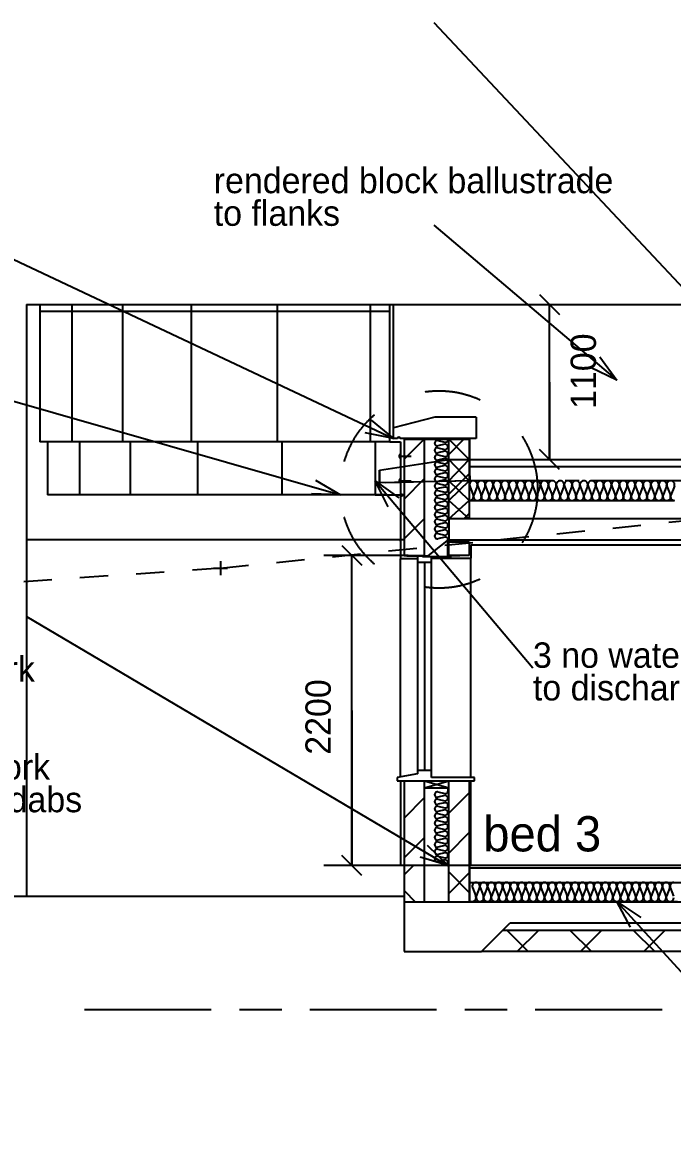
# Model space of a CAD drawing. Header units: millimetres. Extents: x -21022 to 21192, y -14865 to 14865.
# Drawn here: x -9612 to -4998, y -776 to 7224 of the extents above; entities that cross this region are included whole.
import ezdxf

# ---------------------------------------------------------------- set-up
doc = ezdxf.new("R2010")
doc.units = ezdxf.units.MM
for name, pattern in [('BORDER', [16, 13, -1, 1, -1]), ('CENTER', [16, 9, -2, 3, -2]), ('DOT', [16, 4, -4, 4, -4]), ('HIDDEN', [16, 2, -2, 2, -2, 2, -2, 2, -2])]:
    doc.linetypes.add(name, pattern=pattern)
for name, color, linetype, true_color in [('00_-_ELEVATIONS', 7, 'Continuous', 0xffffff), ('00_-_SECTIONS', 7, 'Continuous', 0xffffff), ('1', 7, 'Continuous', 0xffffff), ('NEW_LGF', 7, 'Continuous', 0xffffff)]:
    doc.layers.add(name, color=color, linetype=linetype, true_color=true_color)
pattern_1 = [(45, (0, 0), (-224.5064, 224.5064), []), (135, (0, 0), (-224.5064, -224.5064), [])]
pattern_2 = [(45, (0, 0), (-141.4214, 141.4214), [])]

# ---------------------------------------------------------------- blocks, each defined once
blk = doc.blocks.new('733C655A')
at = {"layer": '00_-_SECTIONS', "linetype": 'Continuous', "ltscale": 100}
h = blk.add_hatch(dxfattribs=at)
h.set_pattern_fill('AR-CONC', color=1, scale=100, angle=30, style=0)
h.paths.add_polyline_path([(6030.3, 0), (5480.3, 0), (5330.3, 150), (5280.3, 200), (750, 200), (700, 150), (550, 0), (0, 0), (0, 350), (145.1, 350), (316.8, 350), (462.6, 350), (5846.2, 350), (5846.2, 610), (5846.2, 650), (5864.3, 650), (9553.9, 650), (9553.9, 950), (9653.9, 950), (12333.9, 950), (12433.9, 950), (12583.9, 950), (12798.9, 950), (12798.9, 600), (12248.9, 600), (12098.9, 750), (12048.9, 800), (9928.9, 800), (9878.9, 750), (9728.9, 600), (9728.9, 300), (9178.9, 300), (9028.9, 450), (8978.9, 500), (6230.3, 500), (6180.3, 450), (6030.3, 300)])
h = blk.add_hatch(dxfattribs=at)
h.set_pattern_fill('net', color=1, scale=100, angle=45, style=0)
h.set_pattern_definition(pattern_1)
h.paths.add_polyline_path([(5480.3, 0), (550, 0), (700, 150), (5330.3, 150)])
at = {"layer": '00_-_SECTIONS', "color": 1, "linetype": 'Continuous', "ltscale": 100}
for p, q in [((485.7, 453.4), (509.2, 391.6)), ((536.2, 453.4), (512.7, 391.6)), ((539.7, 453.4), (563.2, 391.6)), ((590.2, 453.4), (566.7, 391.6)), ((593.7, 453.4), (617.2, 391.6)), ((644.2, 453.4), (620.7, 391.6)), ((647.7, 453.4), (671.2, 391.6)), ((698.2, 453.4), (674.7, 391.6)), ((701.7, 453.4), (725.2, 391.6)), ((752.2, 453.4), (728.7, 391.6)), ((755.7, 453.4), (779.2, 391.6)), ((806.2, 453.4), (782.7, 391.6)), ((809.7, 453.4), (833.2, 391.6)), ((860.2, 453.4), (836.7, 391.6)), ((863.7, 453.4), (887.2, 391.6)), ((914.2, 453.4), (890.7, 391.6)), ((917.7, 453.4), (941.2, 391.6)), ((968.2, 453.4), (944.7, 391.6)), ((971.7, 453.4), (995.2, 391.6)), ((1022.2, 453.4), (998.7, 391.6)), ((1025.7, 453.4), (1049.2, 391.6)), ((1076.2, 453.4), (1052.7, 391.6)), ((1079.7, 453.4), (1103.2, 391.6)), ((1130.2, 453.4), (1106.7, 391.6)), ((1133.7, 453.4), (1157.2, 391.6)), ((1184.2, 453.4), (1160.7, 391.6)), ((1187.7, 453.4), (1211.2, 391.6)), ((1238.2, 453.4), (1214.7, 391.6)), ((1241.7, 453.4), (1265.2, 391.6)), ((1292.2, 453.4), (1268.7, 391.6)), ((1295.7, 453.4), (1319.2, 391.6)), ((1346.2, 453.4), (1322.7, 391.6)), ((1349.7, 453.4), (1373.2, 391.6)), ((1400.2, 453.4), (1376.7, 391.6)), ((1403.7, 453.4), (1427.2, 391.6)), ((1454.2, 453.4), (1430.7, 391.6)), ((1457.7, 453.4), (1481.2, 391.6)), ((1508.2, 453.4), (1484.7, 391.6)), ((1511.7, 453.4), (1535.2, 391.6)), ((1562.2, 453.4), (1538.7, 391.6)), ((1565.7, 453.4), (1589.2, 391.6)), ((1616.2, 453.4), (1592.7, 391.6)), ((1619.7, 453.4), (1643.2, 391.6)), ((1670.2, 453.4), (1646.7, 391.6)), ((1673.7, 453.4), (1697.2, 391.6)), ((1724.2, 453.4), (1700.7, 391.6)), ((1727.7, 453.4), (1751.2, 391.6)), ((1778.2, 453.4), (1754.7, 391.6)), ((1781.7, 453.4), (1805.2, 391.6)), ((1832.2, 453.4), (1808.7, 391.6)), ((1835.7, 453.4), (1859.2, 391.6)), ((1886.2, 453.4), (1862.7, 391.6)), ((1889.7, 453.4), (1913.2, 391.6)), ((467.6, 355), (483.9, 355)), ((483.9, 355), (537.9, 355)), ((512.7, 391.6), (510.9, 382)), ((537.9, 355), (591.9, 355)), ((566.7, 391.6), (564.9, 382)), ((591.9, 355), (645.9, 355)), ((620.7, 391.6), (618.9, 382)), ((645.9, 355), (699.9, 355)), ((674.7, 391.6), (672.9, 382)), ((699.9, 355), (753.9, 355)), ((728.7, 391.6), (726.9, 382)), ((753.9, 355), (807.9, 355)), ((782.7, 391.6), (780.9, 382)), ((807.9, 355), (861.9, 355)), ((836.7, 391.6), (834.9, 382)), ((861.9, 355), (915.9, 355)), ((890.7, 391.6), (888.9, 382)), ((915.9, 355), (969.9, 355)), ((944.7, 391.6), (942.9, 382)), ((969.9, 355), (1023.9, 355)), ((998.7, 391.6), (996.9, 382)), ((1023.9, 355), (1077.9, 355)), ((1052.7, 391.6), (1050.9, 382)), ((1077.9, 355), (1131.9, 355)), ((1106.7, 391.6), (1104.9, 382)), ((1131.9, 355), (1185.9, 355)), ((1160.7, 391.6), (1158.9, 382)), ((1185.9, 355), (1239.9, 355)), ((1214.7, 391.6), (1212.9, 382)), ((1239.9, 355), (1293.9, 355)), ((1268.7, 391.6), (1266.9, 382)), ((1293.9, 355), (1347.9, 355)), ((1322.7, 391.6), (1320.9, 382)), ((1347.9, 355), (1401.9, 355)), ((1376.7, 391.6), (1374.9, 382)), ((1401.9, 355), (1455.9, 355)), ((1430.7, 391.6), (1428.9, 382)), ((1455.9, 355), (1509.9, 355)), ((1484.7, 391.6), (1482.9, 382)), ((1509.9, 355), (1563.9, 355)), ((1538.7, 391.6), (1536.9, 382)), ((1563.9, 355), (1617.9, 355)), ((1592.7, 391.6), (1590.9, 382)), ((1617.9, 355), (1671.9, 355)), ((1646.7, 391.6), (1644.9, 382)), ((1671.9, 355), (1725.9, 355)), ((1700.7, 391.6), (1698.9, 382)), ((1725.9, 355), (1779.9, 355)), ((1754.7, 391.6), (1752.9, 382)), ((1779.9, 355), (1833.9, 355)), ((1808.7, 391.6), (1806.9, 382)), ((1833.9, 355), (1887.9, 355)), ((1862.7, 391.6), (1860.9, 382)), ((1887.9, 355), (1941.9, 355)), ((5330.3, 150), (700, 150)), ((5480.3, 0), (550, 0))]:
    blk.add_line(p, q, dxfattribs=at)
at = {"layer": '00_-_SECTIONS', "color": 3, "linetype": 'Continuous', "ltscale": 100}
for p, q in [((5846.2, 350), (0, 350)), ((0, 350), (0, 0)), ((550, 0), (750, 200)), ((5280.3, 200), (750, 200)), ((0, 0), (550, 0))]:
    blk.add_line(p, q, dxfattribs=at)
at = {"layer": '00_-_SECTIONS', "color": 1, "linetype": 'Continuous', "ltscale": 100}
for centre, start, end in [((510.9, 463), 90, 200.79657), ((510.9, 463), 90, 200.79657), ((510.9, 463), 339.20343, 90), ((510.9, 463), 339.20343, 90), ((564.9, 463), 90, 200.79657), ((564.9, 463), 90, 200.79657), ((564.9, 463), 339.20343, 90), ((564.9, 463), 339.20343, 90), ((618.9, 463), 90, 200.79657), ((618.9, 463), 90, 200.79657), ((618.9, 463), 339.20343, 90), ((618.9, 463), 339.20343, 90), ((672.9, 463), 90, 200.79657), ((672.9, 463), 90, 200.79657), ((672.9, 463), 339.20343, 90), ((672.9, 463), 339.20343, 90), ((726.9, 463), 90, 200.79657), ((726.9, 463), 90, 200.79657), ((726.9, 463), 339.20343, 90), ((726.9, 463), 339.20343, 90), ((780.9, 463), 90, 200.79657), ((780.9, 463), 90, 200.79657), ((780.9, 463), 339.20343, 90), ((780.9, 463), 339.20343, 90), ((834.9, 463), 90, 200.79657), ((834.9, 463), 90, 200.79657), ((834.9, 463), 339.20343, 90), ((834.9, 463), 339.20343, 90), ((888.9, 463), 90, 200.79657), ((888.9, 463), 90, 200.79657), ((888.9, 463), 339.20343, 90), ((888.9, 463), 339.20343, 90), ((942.9, 463), 90, 200.79657), ((942.9, 463), 90, 200.79657), ((942.9, 463), 339.20343, 90), ((942.9, 463), 339.20343, 90), ((996.9, 463), 90, 200.79657), ((996.9, 463), 90, 200.79657), ((996.9, 463), 339.20343, 90), ((996.9, 463), 339.20343, 90), ((1050.9, 463), 90, 200.79657), ((1050.9, 463), 90, 200.79657), ((1050.9, 463), 339.20343, 90), ((1050.9, 463), 339.20343, 90), ((1104.9, 463), 90, 200.79657), ((1104.9, 463), 90, 200.79657), ((1104.9, 463), 339.20343, 90), ((1104.9, 463), 339.20343, 90), ((1158.9, 463), 90, 200.79657), ((1158.9, 463), 90, 200.79657), ((1158.9, 463), 339.20343, 90), ((1158.9, 463), 339.20343, 90), ((1212.9, 463), 90, 200.79657), ((1212.9, 463), 90, 200.79657), ((1212.9, 463), 339.20343, 90), ((1212.9, 463), 339.20343, 90), ((1266.9, 463), 90, 200.79657), ((1266.9, 463), 90, 200.79657), ((1266.9, 463), 339.20343, 90), ((1266.9, 463), 339.20343, 90), ((1320.9, 463), 90, 200.79657), ((1320.9, 463), 90, 200.79657), ((1320.9, 463), 339.20343, 90), ((1320.9, 463), 339.20343, 90), ((1374.9, 463), 90, 200.79657), ((1374.9, 463), 90, 200.79657), ((1374.9, 463), 339.20343, 90), ((1374.9, 463), 339.20343, 90), ((1428.9, 463), 90, 200.79657), ((1428.9, 463), 90, 200.79657), ((1428.9, 463), 339.20343, 90), ((1428.9, 463), 339.20343, 90), ((1482.9, 463), 90, 200.79657), ((1482.9, 463), 90, 200.79657), ((1482.9, 463), 339.20343, 90), ((1482.9, 463), 339.20343, 90), ((1536.9, 463), 90, 200.79657), ((1536.9, 463), 90, 200.79657), ((1536.9, 463), 339.20343, 90), ((1536.9, 463), 339.20343, 90), ((1590.9, 463), 90, 200.79657), ((1590.9, 463), 90, 200.79657), ((1590.9, 463), 339.20343, 90), ((1590.9, 463), 339.20343, 90), ((1644.9, 463), 90, 200.79657), ((1644.9, 463), 90, 200.79657), ((1644.9, 463), 339.20343, 90), ((1644.9, 463), 339.20343, 90), ((1698.9, 463), 90, 200.79657), ((1698.9, 463), 90, 200.79657), ((1698.9, 463), 339.20343, 90), ((1698.9, 463), 339.20343, 90), ((1752.9, 463), 90, 200.79657), ((1752.9, 463), 90, 200.79657), ((1752.9, 463), 339.20343, 90), ((1752.9, 463), 339.20343, 90), ((1806.9, 463), 90, 200.79657), ((1806.9, 463), 90, 200.79657), ((1806.9, 463), 339.20343, 90), ((1806.9, 463), 339.20343, 90), ((1860.9, 463), 90, 200.79657), ((1860.9, 463), 90, 200.79657), ((1860.9, 463), 339.20343, 90), ((1860.9, 463), 339.20343, 90), ((1914.9, 463), 90, 200.79657), ((1914.9, 463), 90, 200.79657), ((483.9, 382), 270, 0), ((483.9, 382), 270, 0), ((483.9, 382), 0, 20.79657), ((483.9, 382), 0, 20.79657), ((537.9, 382), 180, 270), ((537.9, 382), 180, 270), ((537.9, 382), 270, 0), ((537.9, 382), 270, 0), ((537.9, 382), 0, 20.79657), ((537.9, 382), 0, 20.79657), ((591.9, 382), 180, 270), ((591.9, 382), 180, 270), ((591.9, 382), 270, 0), ((591.9, 382), 270, 0), ((591.9, 382), 0, 20.79657), ((591.9, 382), 0, 20.79657), ((645.9, 382), 180, 270), ((645.9, 382), 180, 270), ((645.9, 382), 270, 0), ((645.9, 382), 270, 0), ((645.9, 382), 0, 20.79657), ((645.9, 382), 0, 20.79657), ((699.9, 382), 180, 270), ((699.9, 382), 180, 270), ((699.9, 382), 270, 0), ((699.9, 382), 270, 0), ((699.9, 382), 0, 20.79657), ((699.9, 382), 0, 20.79657), ((753.9, 382), 180, 270), ((753.9, 382), 180, 270), ((753.9, 382), 270, 0), ((753.9, 382), 270, 0), ((753.9, 382), 0, 20.79657), ((753.9, 382), 0, 20.79657), ((807.9, 382), 180, 270), ((807.9, 382), 180, 270), ((807.9, 382), 270, 0), ((807.9, 382), 270, 0), ((807.9, 382), 0, 20.79657), ((807.9, 382), 0, 20.79657), ((861.9, 382), 180, 270), ((861.9, 382), 180, 270), ((861.9, 382), 270, 0), ((861.9, 382), 270, 0), ((861.9, 382), 0, 20.79657), ((861.9, 382), 0, 20.79657), ((915.9, 382), 180, 270), ((915.9, 382), 180, 270), ((915.9, 382), 270, 0), ((915.9, 382), 270, 0), ((915.9, 382), 0, 20.79657), ((915.9, 382), 0, 20.79657), ((969.9, 382), 180, 270), ((969.9, 382), 180, 270), ((969.9, 382), 270, 0), ((969.9, 382), 270, 0), ((969.9, 382), 0, 20.79657), ((969.9, 382), 0, 20.79657), ((1023.9, 382), 180, 270), ((1023.9, 382), 180, 270), ((1023.9, 382), 270, 0), ((1023.9, 382), 270, 0), ((1023.9, 382), 0, 20.79657), ((1023.9, 382), 0, 20.79657), ((1077.9, 382), 180, 270), ((1077.9, 382), 180, 270), ((1077.9, 382), 270, 0), ((1077.9, 382), 270, 0), ((1077.9, 382), 0, 20.79657), ((1077.9, 382), 0, 20.79657), ((1131.9, 382), 180, 270), ((1131.9, 382), 180, 270), ((1131.9, 382), 270, 0), ((1131.9, 382), 270, 0), ((1131.9, 382), 0, 20.79657), ((1131.9, 382), 0, 20.79657), ((1185.9, 382), 180, 270), ((1185.9, 382), 180, 270), ((1185.9, 382), 270, 0), ((1185.9, 382), 270, 0), ((1185.9, 382), 0, 20.79657), ((1185.9, 382), 0, 20.79657), ((1239.9, 382), 180, 270), ((1239.9, 382), 180, 270), ((1239.9, 382), 270, 0), ((1239.9, 382), 270, 0), ((1239.9, 382), 0, 20.79657), ((1239.9, 382), 0, 20.79657), ((1293.9, 382), 180, 270), ((1293.9, 382), 180, 270), ((1293.9, 382), 270, 0), ((1293.9, 382), 270, 0), ((1293.9, 382), 0, 20.79657), ((1293.9, 382), 0, 20.79657), ((1347.9, 382), 180, 270), ((1347.9, 382), 180, 270), ((1347.9, 382), 270, 0), ((1347.9, 382), 270, 0), ((1347.9, 382), 0, 20.79657), ((1347.9, 382), 0, 20.79657), ((1401.9, 382), 180, 270), ((1401.9, 382), 180, 270), ((1401.9, 382), 270, 0), ((1401.9, 382), 270, 0), ((1401.9, 382), 0, 20.79657), ((1401.9, 382), 0, 20.79657), ((1455.9, 382), 180, 270), ((1455.9, 382), 180, 270), ((1455.9, 382), 270, 0), ((1455.9, 382), 270, 0), ((1455.9, 382), 0, 20.79657), ((1455.9, 382), 0, 20.79657), ((1509.9, 382), 180, 270), ((1509.9, 382), 180, 270), ((1509.9, 382), 270, 0), ((1509.9, 382), 270, 0), ((1509.9, 382), 0, 20.79657), ((1509.9, 382), 0, 20.79657), ((1563.9, 382), 180, 270), ((1563.9, 382), 180, 270), ((1563.9, 382), 270, 0), ((1563.9, 382), 270, 0), ((1563.9, 382), 0, 20.79657), ((1563.9, 382), 0, 20.79657), ((1617.9, 382), 180, 270), ((1617.9, 382), 180, 270), ((1617.9, 382), 270, 0), ((1617.9, 382), 270, 0), ((1617.9, 382), 0, 20.79657), ((1617.9, 382), 0, 20.79657), ((1671.9, 382), 180, 270), ((1671.9, 382), 180, 270), ((1671.9, 382), 270, 0), ((1671.9, 382), 270, 0), ((1671.9, 382), 0, 20.79657), ((1671.9, 382), 0, 20.79657), ((1725.9, 382), 180, 270), ((1725.9, 382), 180, 270), ((1725.9, 382), 270, 0), ((1725.9, 382), 270, 0), ((1725.9, 382), 0, 20.79657), ((1725.9, 382), 0, 20.79657), ((1779.9, 382), 180, 270), ((1779.9, 382), 180, 270), ((1779.9, 382), 270, 0), ((1779.9, 382), 270, 0), ((1779.9, 382), 0, 20.79657), ((1779.9, 382), 0, 20.79657), ((1833.9, 382), 180, 270), ((1833.9, 382), 180, 270), ((1833.9, 382), 270, 0), ((1833.9, 382), 270, 0), ((1833.9, 382), 0, 20.79657), ((1833.9, 382), 0, 20.79657), ((1887.9, 382), 180, 270), ((1887.9, 382), 180, 270), ((1887.9, 382), 270, 0), ((1887.9, 382), 270, 0)]:
    blk.add_arc(centre, 27, start, end, dxfattribs=at)
at = {"layer": '00_-_SECTIONS'}
blk.add_attdef('Sfb', (0, 0), '', height=1, dxfattribs=at)
blk = doc.blocks.new('477EA19B')
at = {"layer": '00_-_SECTIONS', "linetype": 'Continuous', "ltscale": 100}
h = blk.add_hatch(dxfattribs=at)
h.set_pattern_fill('AR-SAND', color=1, scale=100, angle=45, style=0)
h.paths.add_polyline_path([(0, 0), (5326.1, 0), (5326.1, 100), (0, 100)])
at = {"layer": '00_-_SECTIONS', "color": 1, "linetype": 'Continuous', "ltscale": 100}
for p, q in [((0, 340), (5380.1, 340)), ((3.9, 202.1), (28.2, 137.9)), ((56.2, 202.1), (31.9, 137.9)), ((59.9, 202.1), (84.2, 137.9)), ((112.2, 202.1), (87.9, 137.9)), ((115.9, 202.1), (140.2, 137.9)), ((168.2, 202.1), (143.9, 137.9)), ((171.9, 202.1), (196.2, 137.9)), ((224.2, 202.1), (199.9, 137.9)), ((227.9, 202.1), (252.2, 137.9)), ((280.2, 202.1), (255.9, 137.9)), ((283.9, 202.1), (308.2, 137.9)), ((336.2, 202.1), (311.9, 137.9)), ((339.9, 202.1), (364.2, 137.9)), ((392.2, 202.1), (367.9, 137.9)), ((395.9, 202.1), (420.2, 137.9)), ((448.2, 202.1), (423.9, 137.9)), ((451.9, 202.1), (476.2, 137.9)), ((504.2, 202.1), (479.9, 137.9)), ((507.9, 202.1), (532.2, 137.9)), ((560.2, 202.1), (535.9, 137.9)), ((563.9, 202.1), (588.2, 137.9)), ((616.2, 202.1), (591.9, 137.9)), ((619.9, 202.1), (644.2, 137.9)), ((672.2, 202.1), (647.9, 137.9)), ((675.9, 202.1), (700.2, 137.9)), ((728.2, 202.1), (703.9, 137.9)), ((731.9, 202.1), (756.2, 137.9)), ((784.2, 202.1), (759.9, 137.9)), ((787.9, 202.1), (812.2, 137.9)), ((840.2, 202.1), (815.9, 137.9)), ((843.9, 202.1), (868.2, 137.9)), ((896.2, 202.1), (871.9, 137.9)), ((899.9, 202.1), (924.2, 137.9)), ((952.2, 202.1), (927.9, 137.9)), ((955.9, 202.1), (980.2, 137.9)), ((1008.2, 202.1), (983.9, 137.9)), ((1011.9, 202.1), (1036.2, 137.9)), ((1064.2, 202.1), (1039.9, 137.9)), ((1067.9, 202.1), (1092.2, 137.9)), ((1120.2, 202.1), (1095.9, 137.9)), ((1123.9, 202.1), (1148.2, 137.9)), ((1176.2, 202.1), (1151.9, 137.9)), ((1179.9, 202.1), (1204.2, 137.9)), ((1232.2, 202.1), (1207.9, 137.9)), ((1235.9, 202.1), (1260.2, 137.9)), ((1288.2, 202.1), (1263.9, 137.9)), ((1291.9, 202.1), (1316.2, 137.9)), ((1344.2, 202.1), (1319.9, 137.9)), ((1347.9, 202.1), (1372.2, 137.9)), ((1400.2, 202.1), (1375.9, 137.9)), ((1403.9, 202.1), (1428.2, 137.9)), ((1456.2, 202.1), (1431.9, 137.9)), ((0, 100), (2, 100)), ((2, 100), (58, 100)), ((31.9, 137.9), (30, 128)), ((58, 100), (114, 100)), ((87.9, 137.9), (86, 128)), ((114, 100), (170, 100)), ((143.9, 137.9), (142, 128)), ((170, 100), (226, 100)), ((199.9, 137.9), (198, 128)), ((226, 100), (282, 100)), ((255.9, 137.9), (254, 128)), ((282, 100), (338, 100)), ((311.9, 137.9), (310, 128)), ((338, 100), (394, 100)), ((367.9, 137.9), (366, 128)), ((394, 100), (450, 100)), ((423.9, 137.9), (422, 128)), ((450, 100), (506, 100)), ((479.9, 137.9), (478, 128)), ((506, 100), (562, 100)), ((535.9, 137.9), (534, 128)), ((562, 100), (618, 100)), ((591.9, 137.9), (590, 128)), ((618, 100), (674, 100)), ((647.9, 137.9), (646, 128)), ((674, 100), (730, 100)), ((703.9, 137.9), (702, 128)), ((730, 100), (786, 100)), ((759.9, 137.9), (758, 128)), ((786, 100), (842, 100)), ((815.9, 137.9), (814, 128)), ((842, 100), (898, 100)), ((871.9, 137.9), (870, 128)), ((898, 100), (954, 100)), ((927.9, 137.9), (926, 128)), ((954, 100), (1010, 100)), ((983.9, 137.9), (982, 128)), ((1010, 100), (1066, 100)), ((1039.9, 137.9), (1038, 128)), ((1066, 100), (1122, 100)), ((1095.9, 137.9), (1094, 128)), ((1122, 100), (1178, 100)), ((1151.9, 137.9), (1150, 128)), ((1178, 100), (1234, 100)), ((1207.9, 137.9), (1206, 128)), ((1234, 100), (1290, 100)), ((1263.9, 137.9), (1262, 128)), ((1290, 100), (1346, 100)), ((1319.9, 137.9), (1318, 128)), ((1346, 100), (1402, 100)), ((1375.9, 137.9), (1374, 128)), ((1402, 100), (1458, 100)), ((1431.9, 137.9), (1430, 128))]:
    blk.add_line(p, q, dxfattribs=at)
at = {"layer": '00_-_SECTIONS', "color": 4, "linetype": 'BORDER', "ltscale": 100}
blk.add_line((5380.1, 240), (5, 240), dxfattribs=at)
at = {"layer": '00_-_SECTIONS', "color": 1, "linetype": 'Continuous', "ltscale": 100}
for centre, start, end in [((30, 212), 90, 200.79657), ((30, 212), 90, 200.79657), ((30, 212), 339.20343, 90), ((30, 212), 339.20343, 90), ((86, 212), 90, 200.79657), ((86, 212), 90, 200.79657), ((86, 212), 339.20343, 90), ((86, 212), 339.20343, 90), ((142, 212), 90, 200.79657), ((142, 212), 90, 200.79657), ((142, 212), 339.20343, 90), ((142, 212), 339.20343, 90), ((198, 212), 90, 200.79657), ((198, 212), 90, 200.79657), ((198, 212), 339.20343, 90), ((198, 212), 339.20343, 90), ((254, 212), 90, 200.79657), ((254, 212), 90, 200.79657), ((254, 212), 339.20343, 90), ((254, 212), 339.20343, 90), ((310, 212), 90, 200.79657), ((310, 212), 90, 200.79657), ((310, 212), 339.20343, 90), ((310, 212), 339.20343, 90), ((366, 212), 90, 200.79657), ((366, 212), 90, 200.79657), ((366, 212), 339.20343, 90), ((366, 212), 339.20343, 90), ((422, 212), 90, 200.79657), ((422, 212), 90, 200.79657), ((422, 212), 339.20343, 90), ((422, 212), 339.20343, 90), ((478, 212), 90, 200.79657), ((478, 212), 90, 200.79657), ((478, 212), 339.20343, 90), ((478, 212), 339.20343, 90), ((534, 212), 90, 200.79657), ((534, 212), 90, 200.79657), ((534, 212), 339.20343, 90), ((534, 212), 339.20343, 90), ((590, 212), 90, 200.79657), ((590, 212), 90, 200.79657), ((590, 212), 339.20343, 90), ((590, 212), 339.20343, 90), ((646, 212), 90, 200.79657), ((646, 212), 90, 200.79657), ((646, 212), 339.20343, 90), ((646, 212), 339.20343, 90), ((702, 212), 90, 200.79657), ((702, 212), 90, 200.79657), ((702, 212), 339.20343, 90), ((702, 212), 339.20343, 90), ((758, 212), 90, 200.79657), ((758, 212), 90, 200.79657), ((758, 212), 339.20343, 90), ((758, 212), 339.20343, 90), ((814, 212), 90, 200.79657), ((814, 212), 90, 200.79657), ((814, 212), 339.20343, 90), ((814, 212), 339.20343, 90), ((870, 212), 90, 200.79657), ((870, 212), 90, 200.79657), ((870, 212), 339.20343, 90), ((870, 212), 339.20343, 90), ((926, 212), 90, 200.79657), ((926, 212), 90, 200.79657), ((926, 212), 339.20343, 90), ((926, 212), 339.20343, 90), ((982, 212), 90, 200.79657), ((982, 212), 90, 200.79657), ((982, 212), 339.20343, 90), ((982, 212), 339.20343, 90), ((1038, 212), 90, 200.79657), ((1038, 212), 90, 200.79657), ((1038, 212), 339.20343, 90), ((1038, 212), 339.20343, 90), ((1094, 212), 90, 200.79657), ((1094, 212), 90, 200.79657), ((1094, 212), 339.20343, 90), ((1094, 212), 339.20343, 90), ((1150, 212), 90, 200.79657), ((1150, 212), 90, 200.79657), ((1150, 212), 339.20343, 90), ((1150, 212), 339.20343, 90), ((1206, 212), 90, 200.79657), ((1206, 212), 90, 200.79657), ((1206, 212), 339.20343, 90), ((1206, 212), 339.20343, 90), ((1262, 212), 90, 200.79657), ((1262, 212), 90, 200.79657), ((1262, 212), 339.20343, 90), ((1262, 212), 339.20343, 90), ((1318, 212), 90, 200.79657), ((1318, 212), 90, 200.79657), ((1318, 212), 339.20343, 90), ((1318, 212), 339.20343, 90), ((1374, 212), 90, 200.79657), ((1374, 212), 90, 200.79657), ((1374, 212), 339.20343, 90), ((1374, 212), 339.20343, 90), ((1430, 212), 90, 200.79657), ((1430, 212), 90, 200.79657), ((1430, 212), 339.20343, 90), ((1430, 212), 339.20343, 90), ((2, 128), 270, 0), ((2, 128), 270, 0), ((2, 128), 0, 20.79657), ((2, 128), 0, 20.79657), ((58, 128), 180, 270), ((58, 128), 180, 270), ((58, 128), 270, 0), ((58, 128), 270, 0), ((58, 128), 0, 20.79657), ((58, 128), 0, 20.79657), ((114, 128), 180, 270), ((114, 128), 180, 270), ((114, 128), 270, 0), ((114, 128), 270, 0), ((114, 128), 0, 20.79657), ((114, 128), 0, 20.79657), ((170, 128), 180, 270), ((170, 128), 180, 270), ((170, 128), 270, 0), ((170, 128), 270, 0), ((170, 128), 0, 20.79657), ((170, 128), 0, 20.79657), ((226, 128), 180, 270), ((226, 128), 180, 270), ((226, 128), 270, 0), ((226, 128), 270, 0), ((226, 128), 0, 20.79657), ((226, 128), 0, 20.79657), ((282, 128), 180, 270), ((282, 128), 180, 270), ((282, 128), 270, 0), ((282, 128), 270, 0), ((282, 128), 0, 20.79657), ((282, 128), 0, 20.79657), ((338, 128), 180, 270), ((338, 128), 180, 270), ((338, 128), 270, 0), ((338, 128), 270, 0), ((338, 128), 0, 20.79657), ((338, 128), 0, 20.79657), ((394, 128), 180, 270), ((394, 128), 180, 270), ((394, 128), 270, 0), ((394, 128), 270, 0), ((394, 128), 0, 20.79657), ((394, 128), 0, 20.79657), ((450, 128), 180, 270), ((450, 128), 180, 270), ((450, 128), 270, 0), ((450, 128), 270, 0), ((450, 128), 0, 20.79657), ((450, 128), 0, 20.79657), ((506, 128), 180, 270), ((506, 128), 180, 270), ((506, 128), 270, 0), ((506, 128), 270, 0), ((506, 128), 0, 20.79657), ((506, 128), 0, 20.79657), ((562, 128), 180, 270), ((562, 128), 180, 270), ((562, 128), 270, 0), ((562, 128), 270, 0), ((562, 128), 0, 20.79657), ((562, 128), 0, 20.79657), ((618, 128), 180, 270), ((618, 128), 180, 270), ((618, 128), 270, 0), ((618, 128), 270, 0), ((618, 128), 0, 20.79657), ((618, 128), 0, 20.79657), ((674, 128), 180, 270), ((674, 128), 180, 270), ((674, 128), 270, 0), ((674, 128), 270, 0), ((674, 128), 0, 20.79657), ((674, 128), 0, 20.79657), ((730, 128), 180, 270), ((730, 128), 180, 270), ((730, 128), 270, 0), ((730, 128), 270, 0), ((730, 128), 0, 20.79657), ((730, 128), 0, 20.79657), ((786, 128), 180, 270), ((786, 128), 180, 270), ((786, 128), 270, 0), ((786, 128), 270, 0), ((786, 128), 0, 20.79657), ((786, 128), 0, 20.79657), ((842, 128), 180, 270), ((842, 128), 180, 270), ((842, 128), 270, 0), ((842, 128), 270, 0), ((842, 128), 0, 20.79657), ((842, 128), 0, 20.79657), ((898, 128), 180, 270), ((898, 128), 180, 270), ((898, 128), 270, 0), ((898, 128), 270, 0), ((898, 128), 0, 20.79657), ((898, 128), 0, 20.79657), ((954, 128), 180, 270), ((954, 128), 180, 270), ((954, 128), 270, 0), ((954, 128), 270, 0), ((954, 128), 0, 20.79657), ((954, 128), 0, 20.79657), ((1010, 128), 180, 270), ((1010, 128), 180, 270), ((1010, 128), 270, 0), ((1010, 128), 270, 0), ((1010, 128), 0, 20.79657), ((1010, 128), 0, 20.79657), ((1066, 128), 180, 270), ((1066, 128), 180, 270), ((1066, 128), 270, 0), ((1066, 128), 270, 0), ((1066, 128), 0, 20.79657), ((1066, 128), 0, 20.79657), ((1122, 128), 180, 270), ((1122, 128), 180, 270), ((1122, 128), 270, 0), ((1122, 128), 270, 0), ((1122, 128), 0, 20.79657), ((1122, 128), 0, 20.79657), ((1178, 128), 180, 270), ((1178, 128), 180, 270), ((1178, 128), 270, 0), ((1178, 128), 270, 0), ((1178, 128), 0, 20.79657), ((1178, 128), 0, 20.79657), ((1234, 128), 180, 270), ((1234, 128), 180, 270), ((1234, 128), 270, 0), ((1234, 128), 270, 0), ((1234, 128), 0, 20.79657), ((1234, 128), 0, 20.79657), ((1290, 128), 180, 270), ((1290, 128), 180, 270), ((1290, 128), 270, 0), ((1290, 128), 270, 0), ((1290, 128), 0, 20.79657), ((1290, 128), 0, 20.79657), ((1346, 128), 180, 270), ((1346, 128), 180, 270), ((1346, 128), 270, 0), ((1346, 128), 270, 0), ((1346, 128), 0, 20.79657), ((1346, 128), 0, 20.79657), ((1402, 128), 180, 270), ((1402, 128), 180, 270), ((1402, 128), 270, 0), ((1402, 128), 270, 0), ((1402, 128), 0, 20.79657), ((1402, 128), 0, 20.79657), ((1458, 128), 180, 270), ((1458, 128), 180, 270)]:
    blk.add_arc(centre, 28, start, end, dxfattribs=at)
blk = doc.blocks.new('D9061BD7')
at = {"layer": '00_-_SECTIONS', "color": 4, "linetype": 'BORDER', "ltscale": 100}
for p, q in [((467.6, 255), (0, 255)), ((467.6, 0), (467.6, 255))]:
    blk.add_line(p, q, dxfattribs=at)
at = {"layer": '00_-_SECTIONS', "color": 1, "linetype": 'Continuous', "ltscale": 100}
for p, q in [((5356.2, 255), (467.6, 255)), ((5356.2, 235), (467.6, 235)), ((467.6, 135), (5706.2, 135))]:
    blk.add_line(p, q, dxfattribs=at)
blk = doc.blocks.new('99FFCC42')
at = {"layer": '00_-_SECTIONS', "color": 8, "linetype": 'CENTER', "ltscale": 100}
blk.add_line((0, 234.4), (21969.8, 234.4), dxfattribs=at)
at = {"layer": '00_-_SECTIONS'}
blk.add_attdef('Sfb', (0, 0), '', height=1, dxfattribs=at)
blk = doc.blocks.new('WINDOW_IN_SECTION00017')
at = {"layer": '00_-_SECTIONS', "linetype": 'Continuous', "ltscale": 100}
h = blk.add_hatch(dxfattribs=at)
h.set_pattern_fill('_USER', color=1, scale=200, angle=45, style=0, pattern_type=0)
h.set_pattern_definition(pattern_2)
h.paths.add_polyline_path([(296.8, 267), (296.8, 837), (442.6, 837), (442.6, 687), (442.6, 637), (442.6, 537), (442.6, 397), (442.6, 267)])
at = {"layer": '00_-_SECTIONS', "color": 1, "linetype": 'Continuous', "ltscale": 100}
for p, q in [((151, 4), (286.8, 112)), ((286.8, 112), (366.8, 112)), ((291.8, 4), (291.8, 108)), ((291.8, 108), (346.8, 108)), ((0, 4), (151, 4)), ((376.8, 4), (291.8, 4)), ((110, 0), (316.8, 0))]:
    blk.add_line(p, q, dxfattribs=at)
at = {"layer": '00_-_SECTIONS', "color": 2, "linetype": 'Continuous', "ltscale": 100}
for p, q in [((296.8, 104), (442.6, 104)), ((296.8, 8), (296.8, 104)), ((442.6, 104), (442.6, 8)), ((442.6, 8), (296.8, 8))]:
    blk.add_line(p, q, dxfattribs=at)
at = {"layer": '00_-_SECTIONS'}
for tag in ['Width', 'Version', 'Area', 'TYPE', 'ANGLE', 'Floor', 'Sfb', 'Part_Number', 'Description', 'Manufacturer', 'Quantity', 'Length', 'Height', 'PAT_NAME', 'Group', 'Ht1', 'PREFIX', 'IDENTIFIER', 'NUMBER', 'OUTER_LEAF', 'CAVITY', 'INNER_LEAF', 'REVEAL']:
    blk.add_attdef(tag, (0, 0), '', height=1, dxfattribs=at)
blk = doc.blocks.new('CC97C07B')
at = {"layer": '00_-_SECTIONS', "color": 3, "linetype": 'Continuous', "ltscale": 100}
for p, q in [((293.8, 150), (0, 75)), ((587.6, 150), (293.8, 150)), ((587.6, 150), (587.6, 0)), ((0, 0), (0, 75)), ((27.5, 0), (0, 0)), ((587.6, 0), (47.5, 0))]:
    blk.add_line(p, q, dxfattribs=at)
blk.add_arc((37.5, 0), 10, 0, 180, dxfattribs=at)
blk.add_arc((37.5, 0), 10, 0, 180, dxfattribs=at)
at = {"layer": '00_-_SECTIONS'}
blk.add_attdef('Sfb', (0, 0), '', height=1, dxfattribs=at)
blk = doc.blocks.new('8A2011B0')
at = {"layer": '00_-_SECTIONS', "linetype": 'Continuous', "ltscale": 100}
h = blk.add_hatch(dxfattribs=at)
h.set_pattern_fill('_USER', color=1, scale=200, angle=45, style=0, pattern_type=0)
h.set_pattern_definition(pattern_2)
h.paths.add_polyline_path([(13224.5, 11264.3), (13224.5, 10714.3), (13079.5, 10714.3), (13079.5, 11314.3), (13224.5, 11314.3)])
h = blk.add_hatch(dxfattribs=at)
h.set_pattern_fill('_USER', color=1, scale=200, angle=45, style=0, pattern_type=0)
h.set_pattern_definition(pattern_2)
h.paths.add_polyline_path([(13396.3, 10714.3), (13396.3, 11264.3), (13396.3, 11314.3), (13542.1, 11314.3), (13542.1, 10714.3)])
h = blk.add_hatch(dxfattribs=at)
h.set_pattern_fill('net', color=1, scale=100, angle=45, style=0)
h.set_pattern_definition(pattern_1)
h.paths.add_polyline_path([(13079.5, 10493.3), (13079.5, 10714.3), (13224.5, 10714.3), (13224.5, 10454.3), (13079.5, 10454.3)])
h = blk.add_hatch(dxfattribs=at)
h.set_pattern_fill('net', color=1, scale=100, angle=45, style=0)
h.set_pattern_definition(pattern_1)
h.paths.add_polyline_path([(13396.3, 10454.3), (13396.3, 10714.3), (13542.1, 10714.3), (13542.1, 10454.3)])
at = {"layer": '00_-_SECTIONS', "color": 1, "linetype": 'Continuous', "ltscale": 100}
for p, q in [((13291.4, 16693.3), (16475, 13303.3)), ((9787.2, 15256.9), (13004.5, 13743.3)), ((13291.4, 15256.9), (14588.9, 14155.8)), ((9787.2, 14155.8), (12628.2, 13343.3)), ((13396.3, 13738.3), (13542.1, 13593.3)), ((13054.5, 13628.3), (13044.5, 13628.3)), ((13044.5, 13628.3), (13044.5, 13608.3)), ((13044.5, 13608.3), (13054.5, 13608.3)), ((13054.5, 13618.3), (13129.5, 13618.3)), ((13396.3, 13443.3), (13542.1, 13593.3)), ((13542.1, 13443.2), (13396.3, 13593.3)), ((13542.1, 13593.3), (18922.2, 13593.3)), ((12874.8, 13443.3), (13994.4, 12116.6)), ((13054.5, 13453.3), (13044.5, 13453.3)), ((13044.5, 13453.3), (13044.5, 13433.3)), ((13054.5, 13443.3), (13129.5, 13443.3)), ((13542.1, 13443.3), (13396.3, 13303.3)), ((13542.1, 13303.3), (13396.3, 13443.3)), ((13469.2, 13518.3), (13542.1, 13443.3)), ((13044.5, 13433.3), (13054.5, 13433.3)), ((13396.3, 13303.3), (13542.1, 13173.3)), ((13396.3, 13173.3), (13542.1, 13303.3)), ((13542.1, 13173.3), (13396.3, 13173.3)), ((18922.2, 12985.8), (13554.6, 12985.8)), ((13554.6, 12985.8), (13554.6, 12893.8)), ((13274.5, 12893.8), (13554.6, 12893.8)), ((10398.4, 12480.8), (13391.3, 10714.3)), ((13554.6, 10714.3), (13554.6, 11314.3)), ((16202.6, 8693.3), (14588.9, 10459.3))]:
    blk.add_line(p, q, dxfattribs=at)
at = {"layer": '00_-_SECTIONS', "color": 4, "linetype": 'Continuous', "ltscale": 100}
for p, q in [((14041.3, 14764), (14182.7, 14622.6)), ((14182.7, 13522.6), (14041.3, 13664)), ((12904.5, 13518.3), (13396.3, 13593.3)), ((13396.3, 13593.3), (13542.1, 13593.3)), ((13542.1, 13593.3), (13547.1, 13443.3)), ((12904.5, 13518.3), (12904.5, 13428.3)), ((13547.1, 13443.3), (12904.5, 13428.3)), ((13079.5, 10493.3), (9472.6, 10493.3))]:
    blk.add_line(p, q, dxfattribs=at)
at = {"layer": '00_-_SECTIONS', "color": 2, "linetype": 'Continuous', "ltscale": 100}
for p, q in [((10398.4, 14693.3), (10548.4, 14693.3)), ((10398.4, 14693.3), (10398.4, 10493.3)), ((12979.5, 14643.3), (10493.2, 14643.3)), ((10548.4, 14693.3), (18629.5, 14693.3)), ((12979.5, 13718.3), (12979.5, 14693.3)), ((13004.5, 13818.3), (13004.5, 14693.3)), ((13712, 14693.3), (14312, 14693.3)), ((14112, 13593.3), (14112, 14693.3)), ((14112, 14143.3), (14112, 14693.3)), ((14112, 14143.3), (14112, 13593.3)), ((12979.5, 13718.3), (10493.2, 13718.3)), ((10548.4, 13718.3), (10548.4, 13343.3)), ((12979.5, 13718.3), (13054.5, 13718.3)), ((13054.5, 13718.3), (13054.5, 13343.3)), ((13712, 13593.3), (14312, 13593.3)), ((12959.1, 13343.3), (10548.4, 13343.3)), ((13079.5, 13343.3), (13054.5, 13343.3)), ((13079.5, 13023.3), (10398.4, 13023.3))]:
    blk.add_line(p, q, dxfattribs=at)
at = {"layer": '00_-_SECTIONS', "color": 15, "linetype": 'Continuous', "ltscale": 100}
for s, p in [('rendered block ballustrade', (11728.4, 15482.9)), ('to flanks', (11728.4, 15251.5)), ('3 no water spouts', (13994.4, 12116.6)), ('100mm external blockwork', (7596, 12017.9)), ('to discharge externally', (13994.4, 11885.1)), ('100mm insuating blockwork', (7596, 11323.6)), ('12.5mm plasterboard on dabs', (7596, 11092.2))]:
    blk.add_text(s, height=180, dxfattribs=at).set_placement(p)
at = {"layer": '00_-_SECTIONS', "color": 3, "linetype": 'Continuous', "ltscale": 100}
blk.add_text('1100', height=180, rotation=90, dxfattribs=at).set_placement((14442, 13952.6))
at = {"layer": '00_-_SECTIONS'}
blk.add_attdef('Sfb', (0, 0), '', height=1, dxfattribs=at)
blk = doc.blocks.new('CDFD7C37')
at = {"layer": '00_-_SECTIONS', "linetype": 'Continuous', "ltscale": 100}
h = blk.add_hatch(dxfattribs=at)
h.set_pattern_fill('AR-SAND', color=1, scale=100, angle=45, style=0)
h.paths.add_polyline_path([(4888.6, 120), (4888.6, 270), (5138.6, 270), (5138.6, 400), (6830.3, 400), (6830.3, 300), (5238.6, 300), (5238.6, 100), (5238.6, 0), (0, 0), (0, 100), (4888.6, 100)])
h.paths.add_polyline_path([(6830.3, 300), (6830.3, 400), (7822.1, 400), (8936.3, 400), (8936.3, 300)])
at = {"layer": '00_-_SECTIONS'}
blk.add_attdef('Sfb', (0, 0), '', height=1, dxfattribs=at)
blk = doc.blocks.new('AB855F3E')
at = {"layer": '00_-_SECTIONS', "color": 4, "linetype": 'Continuous', "ltscale": 100}
for p, q in [((259.3, 2270.7), (400.7, 2129.3)), ((400.7, -70.7), (259.3, 70.7))]:
    blk.add_line(p, q, dxfattribs=at)
at = {"layer": '00_-_SECTIONS', "color": 2, "linetype": 'Continuous', "ltscale": 100}
for p, q in [((730, 2200), (130, 2200)), ((330, 0), (330, 2200)), ((330, 1100), (330, 2200)), ((330, 1100), (330, 0)), ((730, 0), (130, 0))]:
    blk.add_line(p, q, dxfattribs=at)
at = {"layer": '00_-_SECTIONS', "color": 3, "linetype": 'Continuous', "ltscale": 100}
blk.add_text('2200', height=180, rotation=90, dxfattribs=at).set_placement((180, 785.5))
at = {"layer": '00_-_SECTIONS'}
blk.add_attdef('Sfb', (0, 0), '', height=1, dxfattribs=at)
blk = doc.blocks.new('581DF512')
at = {"layer": '00_-_SECTIONS', "color": 1, "linetype": 'Continuous', "ltscale": 100}
for p, q in [((25, 29.3), (25, 1575)), ((145.1, 1596), (145.1, 50)), ((245.1, 1550), (145.1, 1550)), ((195.1, 1550), (195.1, 75)), ((245.1, 25), (245.1, 1592)), ((525.1, 25), (525.1, 1579.5)), ((145.1, 50), (0, 25)), ((0, 25), (0, 0)), ((245.1, 75), (145.1, 75)), ((550.1, 25), (245.1, 25)), ((550.1, 0), (550.1, 25)), ((0, 0), (50, 0)), ((512.6, 0), (550.1, 0))]:
    blk.add_line(p, q, dxfattribs=at)
at = {"layer": '00_-_SECTIONS'}
blk.add_attdef('Sfb', (0, 0), '', height=1, dxfattribs=at)
blk = doc.blocks.new('9B010AAF')
at = {"layer": '00_-_SECTIONS', "color": 9, "linetype": 'HIDDEN', "ltscale": 100}
for q in [(16503.4, 1430), (50, 50)]:
    blk.add_line((9259.3, 690), q, dxfattribs=at)
at = {"layer": '00_-_SECTIONS', "color": 1, "linetype": 'Continuous', "ltscale": 100}
for p, q in [((9259.3, 740), (9259.3, 640)), ((9209.3, 690), (9309.3, 690))]:
    blk.add_line(p, q, dxfattribs=at)
at = {"layer": '00_-_SECTIONS'}
blk.add_attdef('Sfb', (0, 0), '', height=1, dxfattribs=at)
blk = doc.blocks.new('940153C9')
at = {"layer": '00_-_SECTIONS', "linetype": 'Continuous', "ltscale": 100}
h = blk.add_hatch(dxfattribs=at)
h.set_pattern_fill('AR-CONC', color=1, scale=100, angle=30, style=0)
h.paths.add_polyline_path([(0, 150), (5525.9, 150), (5606.8, 150), (5606.8, 0), (5497.8, 0), (3698.1, 0), (3545, 0), (145.8, 0), (0, 0)])
at = {"layer": '00_-_SECTIONS', "color": 3, "linetype": 'Continuous', "ltscale": 100}
for p, q in [((5606.8, 150), (0, 150)), ((0, 150), (0, 0)), ((0, 0), (5606.8, 0))]:
    blk.add_line(p, q, dxfattribs=at)
at = {"layer": '00_-_SECTIONS'}
blk.add_attdef('Sfb', (0, 0), '', height=1, dxfattribs=at)
blk = doc.blocks.new('0838A51F')
at = {"layer": '00_-_ELEVATIONS', "color": 2, "linetype": 'Continuous', "ltscale": 100}
blk.add_line((0, 1350), (0, 375), dxfattribs=at)
at = {"layer": '00_-_ELEVATIONS', "color": 1, "linetype": 'Continuous', "ltscale": 100}
for p, q in [((227.8, 1350), (227.8, 375)), ((587.8, 1350), (587.8, 375)), ((1075.4, 1350), (1075.4, 375)), ((1684.4, 1350), (1684.4, 375)), ((2346.4, 1350), (2346.4, 375)), ((282.9, 375), (282.9, 0)), ((642.9, 375), (642.9, 0)), ((1120.5, 375), (1120.5, 0)), ((1719.6, 375), (1719.6, 0)), ((2381.5, 375), (2381.5, 0))]:
    blk.add_line(p, q, dxfattribs=at)
blk = doc.blocks.new('D292D81A')
at = {"layer": '1', "color": 2, "linetype": 'DOT', "ltscale": 100}
blk.add_circle((700, 700), 700, dxfattribs=at)
blk.add_arc((700, 700), 700, 0, 0, dxfattribs=at)
blk = doc.blocks.new('D3D10373')
at = {"layer": 'NEW_LGF', "color": 15, "linetype": 'BORDER', "ltscale": 100}
blk.add_text('bed 3', height=250, dxfattribs=at).set_placement((86, 109.4))
at = {"layer": 'NEW_LGF'}
blk.add_attdef('Sfb', (0, 0), '', height=1, dxfattribs=at)
blk = doc.blocks.new('7DA08603')
at = {"layer": '00_-_SECTIONS', "linetype": 'Continuous', "ltscale": 100}
h = blk.add_hatch(dxfattribs=at)
h.set_pattern_fill('_USER', color=1, scale=200, angle=45, style=0, pattern_type=0)
h.set_pattern_definition(pattern_2)
h.paths.add_polyline_path([(25, 2460), (25, 2569), (25, 2889), (25, 2954), (25, 3289), (170.1, 3289), (170.1, 2460), (120.1, 2460)])
at = {"layer": '00_-_SECTIONS', "color": 4, "linetype": 'Continuous', "ltscale": 100}
for p in [(25, 3284), (492.6, 2989)]:
    blk.add_line(p, (492.6, 3284), dxfattribs=at)
at = {"layer": '00_-_SECTIONS', "color": 3, "linetype": 'Continuous', "ltscale": 100}
for p, q in [((25, 3284), (25, 2460)), ((341.8, 2719), (341.8, 3284)), ((487.6, 3284), (487.6, 2719)), ((25, 2460), (170.1, 2460)), ((25, 860), (25, 0)), ((25, 860), (487.6, 860)), ((487.6, 860), (487.6, 0))]:
    blk.add_line(p, q, dxfattribs=at)
at = {"layer": '00_-_SECTIONS', "color": 1, "linetype": 'Continuous', "ltscale": 100}
for p, q in [((170.1, 2460), (170.1, 3284)), ((336.8, 3284), (336.8, 3280.7)), ((336.8, 3284), (336.8, 3284)), ((265.3, 3273.8), (313.4, 3262.2)), ((313.4, 3248.5), (265.3, 3236.9)), ((265.3, 3223.1), (313.4, 3211.5)), ((313.4, 3197.8), (265.3, 3186.2)), ((265.3, 3172.5), (313.4, 3160.9)), ((313.4, 3147.1), (265.3, 3135.5)), ((265.3, 3121.8), (313.4, 3110.2)), ((313.4, 3096.5), (265.3, 3084.9)), ((265.3, 3071.1), (313.4, 3059.5)), ((313.4, 3045.8), (265.3, 3034.2)), ((265.3, 3020.5), (313.4, 3008.9)), ((313.4, 2995.1), (265.3, 2983.5)), ((265.3, 2969.8), (313.4, 2958.2)), ((0, 2889), (0, 2435)), ((313.4, 2944.5), (265.3, 2932.9)), ((265.3, 2919.1), (313.4, 2907.5)), ((313.4, 2893.8), (265.3, 2882.2)), ((265.3, 2868.5), (313.4, 2856.9)), ((313.4, 2843.1), (265.3, 2831.5)), ((265.3, 2817.8), (313.4, 2806.2)), ((313.4, 2792.5), (265.3, 2780.9)), ((265.3, 2767.1), (313.4, 2755.5)), ((313.4, 2741.8), (265.3, 2730.2)), ((265.3, 2716.5), (313.4, 2704.9)), ((313.4, 2691.1), (265.3, 2679.5)), ((265.3, 2665.8), (313.4, 2654.2)), ((313.4, 2640.5), (265.3, 2628.9)), ((265.3, 2615.1), (313.4, 2603.5)), ((313.4, 2589.8), (265.3, 2578.2)), ((336.8, 2568), (336.8, 2571.3)), ((120.1, 2435), (0, 2435)), ((0, 860), (0, 260)), ((170.1, 0), (170.1, 860)), ((170.1, 810), (341.8, 860)), ((170.1, 860), (341.8, 810)), ((170.1, 810), (341.8, 810)), ((336.8, 810), (336.8, 788.3)), ((336.8, 810), (336.8, 810)), ((341.8, 0), (341.8, 860)), ((265.3, 781.5), (313.4, 769.9)), ((313.4, 756.1), (265.3, 744.5)), ((265.3, 730.8), (313.4, 719.2)), ((313.4, 705.5), (265.3, 693.9)), ((265.3, 680.1), (313.4, 668.5)), ((313.4, 654.8), (265.3, 643.2)), ((265.3, 629.5), (313.4, 617.9)), ((313.4, 604.1), (265.3, 592.5)), ((265.3, 578.8), (313.4, 567.2)), ((313.4, 553.5), (265.3, 541.9)), ((265.3, 528.1), (313.4, 516.5)), ((313.4, 502.8), (265.3, 491.2)), ((265.3, 477.5), (313.4, 465.9)), ((313.4, 452.1), (265.3, 440.5)), ((265.3, 426.8), (313.4, 415.2)), ((313.4, 401.5), (265.3, 389.9)), ((265.3, 376.1), (313.4, 364.5)), ((313.4, 350.8), (265.3, 339.2)), ((265.3, 325.5), (313.4, 313.9)), ((25, 260), (0, 260)), ((313.4, 300.1), (265.3, 288.5)), ((336.8, 260), (336.8, 281.7))]:
    blk.add_line(p, q, dxfattribs=at)
for centre, start, end in [((317.8, 3280.7), 256.43025, 0), ((317.8, 3280.7), 256.43025, 0), ((260.8, 3255.3), 76.43025, 283.56975), ((260.8, 3255.3), 76.43025, 283.56975), ((260.8, 3204.7), 76.43025, 283.56975), ((260.8, 3204.7), 76.43025, 283.56975), ((317.8, 3230), 0, 103.56975), ((317.8, 3230), 0, 103.56975), ((317.8, 3230), 256.43025, 0), ((317.8, 3230), 256.43025, 0), ((260.8, 3154), 76.43025, 283.56975), ((260.8, 3154), 76.43025, 283.56975), ((260.8, 3103.3), 76.43025, 283.56975), ((260.8, 3103.3), 76.43025, 283.56975), ((317.8, 3179.3), 0, 103.56975), ((317.8, 3179.3), 0, 103.56975), ((317.8, 3179.3), 256.43025, 0), ((317.8, 3179.3), 256.43025, 0), ((317.8, 3128.7), 0, 103.56975), ((317.8, 3128.7), 0, 103.56975), ((317.8, 3128.7), 256.43025, 0), ((317.8, 3128.7), 256.43025, 0), ((260.8, 3052.7), 76.43025, 283.56975), ((260.8, 3052.7), 76.43025, 283.56975), ((317.8, 3078), 0, 103.56975), ((317.8, 3078), 0, 103.56975), ((317.8, 3078), 256.43025, 0), ((317.8, 3078), 256.43025, 0), ((317.8, 3027.3), 0, 103.56975), ((317.8, 3027.3), 0, 103.56975), ((260.8, 3002), 76.43025, 283.56975), ((260.8, 3002), 76.43025, 283.56975), ((260.8, 2951.3), 76.43025, 283.56975), ((260.8, 2951.3), 76.43025, 283.56975), ((317.8, 3027.3), 256.43025, 0), ((317.8, 3027.3), 256.43025, 0), ((317.8, 2976.7), 0, 103.56975), ((317.8, 2976.7), 0, 103.56975), ((317.8, 2976.7), 256.43025, 0), ((317.8, 2976.7), 256.43025, 0), ((260.8, 2900.7), 76.43025, 283.56975), ((260.8, 2900.7), 76.43025, 283.56975), ((317.8, 2926), 0, 103.56975), ((317.8, 2926), 0, 103.56975), ((317.8, 2926), 256.43025, 0), ((317.8, 2926), 256.43025, 0), ((317.8, 2875.3), 0, 103.56975), ((317.8, 2875.3), 0, 103.56975), ((260.8, 2850), 76.43025, 283.56975), ((260.8, 2850), 76.43025, 283.56975), ((260.8, 2799.3), 76.43025, 283.56975), ((260.8, 2799.3), 76.43025, 283.56975), ((317.8, 2875.3), 256.43025, 0), ((317.8, 2875.3), 256.43025, 0), ((317.8, 2824.7), 0, 103.56975), ((317.8, 2824.7), 0, 103.56975), ((317.8, 2824.7), 256.43025, 0), ((317.8, 2824.7), 256.43025, 0), ((260.8, 2748.7), 76.43025, 283.56975), ((260.8, 2748.7), 76.43025, 283.56975), ((317.8, 2774), 0, 103.56975), ((317.8, 2774), 0, 103.56975), ((317.8, 2774), 256.43025, 0), ((317.8, 2774), 256.43025, 0), ((317.8, 2723.3), 0, 103.56975), ((317.8, 2723.3), 0, 103.56975), ((317.8, 2723.3), 256.43025, 0), ((317.8, 2723.3), 256.43025, 0), ((260.8, 2698), 76.43025, 283.56975), ((260.8, 2698), 76.43025, 283.56975), ((260.8, 2647.3), 76.43025, 283.56975), ((260.8, 2647.3), 76.43025, 283.56975), ((317.8, 2672.7), 0, 103.56975), ((317.8, 2672.7), 0, 103.56975), ((317.8, 2672.7), 256.43025, 0), ((317.8, 2672.7), 256.43025, 0), ((317.8, 2622), 0, 103.56975), ((317.8, 2622), 0, 103.56975), ((260.8, 2596.7), 76.43025, 283.56975), ((260.8, 2596.7), 76.43025, 283.56975), ((317.8, 2622), 256.43025, 0), ((317.8, 2622), 256.43025, 0), ((317.8, 2571.3), 0, 103.56975), ((317.8, 2571.3), 0, 103.56975), ((260.8, 763), 76.43025, 283.56975), ((260.8, 763), 76.43025, 283.56975), ((260.8, 712.3), 76.43025, 283.56975), ((260.8, 712.3), 76.43025, 283.56975), ((317.8, 788.3), 256.43025, 0), ((317.8, 788.3), 256.43025, 0), ((317.8, 737.7), 0, 103.56975), ((317.8, 737.7), 0, 103.56975), ((317.8, 737.7), 256.43025, 0), ((317.8, 737.7), 256.43025, 0), ((260.8, 661.7), 76.43025, 283.56975), ((260.8, 661.7), 76.43025, 283.56975), ((317.8, 687), 0, 103.56975), ((317.8, 687), 0, 103.56975), ((317.8, 687), 256.43025, 0), ((317.8, 687), 256.43025, 0), ((317.8, 636.3), 0, 103.56975), ((317.8, 636.3), 0, 103.56975), ((260.8, 611), 76.43025, 283.56975), ((260.8, 611), 76.43025, 283.56975), ((260.8, 560.3), 76.43025, 283.56975), ((260.8, 560.3), 76.43025, 283.56975), ((317.8, 636.3), 256.43025, 0), ((317.8, 636.3), 256.43025, 0), ((317.8, 585.7), 0, 103.56975), ((317.8, 585.7), 0, 103.56975), ((317.8, 585.7), 256.43025, 0), ((317.8, 585.7), 256.43025, 0), ((260.8, 509.7), 76.43025, 283.56975), ((260.8, 509.7), 76.43025, 283.56975), ((317.8, 535), 0, 103.56975), ((317.8, 535), 0, 103.56975), ((317.8, 535), 256.43025, 0), ((317.8, 535), 256.43025, 0), ((317.8, 484.3), 0, 103.56975), ((317.8, 484.3), 0, 103.56975), ((317.8, 484.3), 256.43025, 0), ((317.8, 484.3), 256.43025, 0), ((260.8, 459), 76.43025, 283.56975), ((260.8, 459), 76.43025, 283.56975), ((260.8, 408.3), 76.43025, 283.56975), ((260.8, 408.3), 76.43025, 283.56975), ((317.8, 433.7), 0, 103.56975), ((317.8, 433.7), 0, 103.56975), ((317.8, 433.7), 256.43025, 0), ((317.8, 433.7), 256.43025, 0), ((317.8, 383), 0, 103.56975), ((317.8, 383), 0, 103.56975), ((260.8, 357.7), 76.43025, 283.56975), ((260.8, 357.7), 76.43025, 283.56975), ((260.8, 307), 76.43025, 283.56975), ((260.8, 307), 76.43025, 283.56975), ((317.8, 383), 256.43025, 0), ((317.8, 383), 256.43025, 0), ((317.8, 332.3), 0, 103.56975), ((317.8, 332.3), 0, 103.56975), ((317.8, 332.3), 256.43025, 0), ((317.8, 332.3), 256.43025, 0), ((317.8, 281.7), 0, 103.56975), ((317.8, 281.7), 0, 103.56975)]:
    blk.add_arc(centre, 19, start, end, dxfattribs=at)
at = {"layer": '00_-_SECTIONS'}
blk.add_attdef('Sfb', (0, 0), '', height=1, dxfattribs=at)
blk = doc.blocks.new('10F1FA73')
at = {"layer": '1', "color": 2, "linetype": 'HIDDEN', "ltscale": 100}
for p, q in [((637.6, 165), (642.6, 15)), ((0, 0), (0, 90)), ((486.8, 147.3), (491.8, 147.9)), ((642.6, 15), (0, 0))]:
    blk.add_line(p, q, dxfattribs=at)
blk = doc.blocks.new('B4CDC987')
at = {"layer": '1', "color": 2, "linetype": 'Continuous', "ltscale": 100}
for p, q in [((42.6, 130.4), (202.3, 0)), ((202.3, 0), (0, 39.9))]:
    blk.add_line(p, q, dxfattribs=at)
blk = doc.blocks.new('261DF5E4')
at = {"layer": '1', "color": 2, "linetype": 'Continuous', "ltscale": 100}
for p, q in [((64.7, 167.5), (184.8, 0)), ((184.8, 0), (0, 91.3))]:
    blk.add_line(p, q, dxfattribs=at)
blk = doc.blocks.new('D4B1E586')
at = {"layer": '1', "color": 2, "linetype": 'Continuous', "ltscale": 100}
for p, q in [((50.8, 144.7), (197.7, 0)), ((197.7, 0), (0, 58.6))]:
    blk.add_line(p, q, dxfattribs=at)
blk = doc.blocks.new('B256202D')
at = {"layer": '1', "color": 2, "linetype": 'Continuous', "ltscale": 100}
for p, q in [((0, 12.5), (25, 6.2)), ((25, 6.2), (0, 0))]:
    blk.add_line(p, q, dxfattribs=at)
blk = doc.blocks.new('99322CEA')
at = {"layer": '1', "color": 2, "linetype": 'Continuous', "ltscale": 100}
for p, q in [((0, 13.3), (206.2, 13.3)), ((206.2, 13.3), (181.2, 0))]:
    blk.add_line(p, q, dxfattribs=at)
blk = doc.blocks.new('0E7FF52C')
at = {"layer": '1', "color": 2, "linetype": 'Continuous', "ltscale": 100}
for p, q in [((98, 0), (0, 181.4)), ((0, 181.4), (171.8, 67.5))]:
    blk.add_line(p, q, dxfattribs=at)
blk = doc.blocks.new('F0406A8C')
at = {"layer": '1', "color": 2, "linetype": 'Continuous', "ltscale": 100}
blk.add_line((2.2, 0), (0, 9), dxfattribs=at)
blk = doc.blocks.new('D1041D60')
at = {"layer": '1', "color": 2, "linetype": 'Continuous', "ltscale": 100}
for p, q in [((27.5, 103.1), (206, 0)), ((206, 0), (0, 6.9))]:
    blk.add_line(p, q, dxfattribs=at)
blk = doc.blocks.new('6F8B9DA6')
at = {"layer": '1', "color": 2, "linetype": 'Continuous', "ltscale": 100}
for p, q in [((90.8, 0), (0, 185.1)), ((0, 185.1), (167.2, 64.5))]:
    blk.add_line(p, q, dxfattribs=at)

msp = doc.modelspace()

# ---------------------------------------------------------------- block references
at = {"layer": '00_-_ELEVATIONS'}
msp.add_blockref('0838A51F', (-9490.1, 3873.9), dxfattribs=at)
at = {"layer": '00_-_SECTIONS'}
for name, p in [('8A2011B0', (-19983.3, -9469.4)), ('99FFCC42', (-9172.6, -10.5)), ('AB855F3E', (-7604.1, 1244.9)), ('CC97C07B', (-6978.8, 4273.9)), ('7DA08603', (-6928.8, 984.9)), ('WINDOW_IN_SECTION00017', (-6883.8, 3436.9)), ('9B010AAF', (-17466.4, 2663.9)), ('940153C9', (-6587, 3553.9)), ('477EA19B', (-6441.2, 3733.9)), ('581DF512', (-6953.8, 1844.9)), ('733C655A', (-6903.8, 634.9)), ('CDFD7C37', (-6436.2, 1124.9)), ('D9061BD7', (-6903.8, 989.9))]:
    msp.add_blockref(name, p, dxfattribs=at)
at = {"layer": '1'}
for name, p in [('261DF5E4', (-5579.2, 4686.4)), ('D292D81A', (-7356.1, 3212.2)), ('B4CDC987', (-7181.1, 4273.9)), ('10F1FA73', (-7078.8, 3958.9)), ('D1041D60', (-7561.1, 3873.9)), ('6F8B9DA6', (-7108.5, 3788.8)), ('99322CEA', (-7110, 3860.5)), ('B256202D', (-6928.8, 3867.6)), ('F0406A8C', (-6931.1, 3544.9)), ('D4B1E586', (-6789.6, 1244.9)), ('0E7FF52C', (-5394.4, 808.5))]:
    msp.add_blockref(name, p, dxfattribs=at)
at = {"layer": 'NEW_LGF'}
msp.add_blockref('D3D10373', (-6427.2, 1235.5), dxfattribs=at)

doc.saveas('drawing.dxf')
